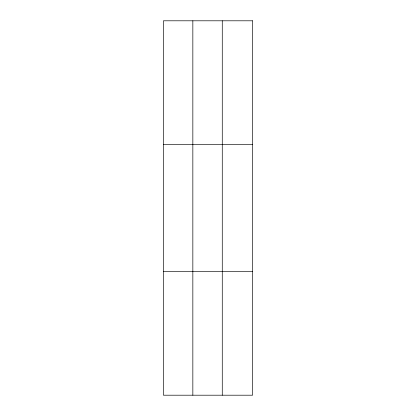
<?xml version="1.0" encoding="UTF-8"?>
<svg xmlns="http://www.w3.org/2000/svg" width="416" height="416" viewBox="0 0 416 416"><rect width="100%" height="100%" fill="white"/><g stroke="black" fill="none" stroke-linecap="round" stroke-linejoin="round"><path stroke-width="0.62" d="M192.842 395.2L192.842 20.8M222.269 395.2L222.269 20.8M163.415 144.352L252.585 144.352M163.415 271.648L252.585 271.648M252.585 20.8L252.585 395.2L163.415 395.2L163.415 20.8L252.585 20.8"/></g></svg>
